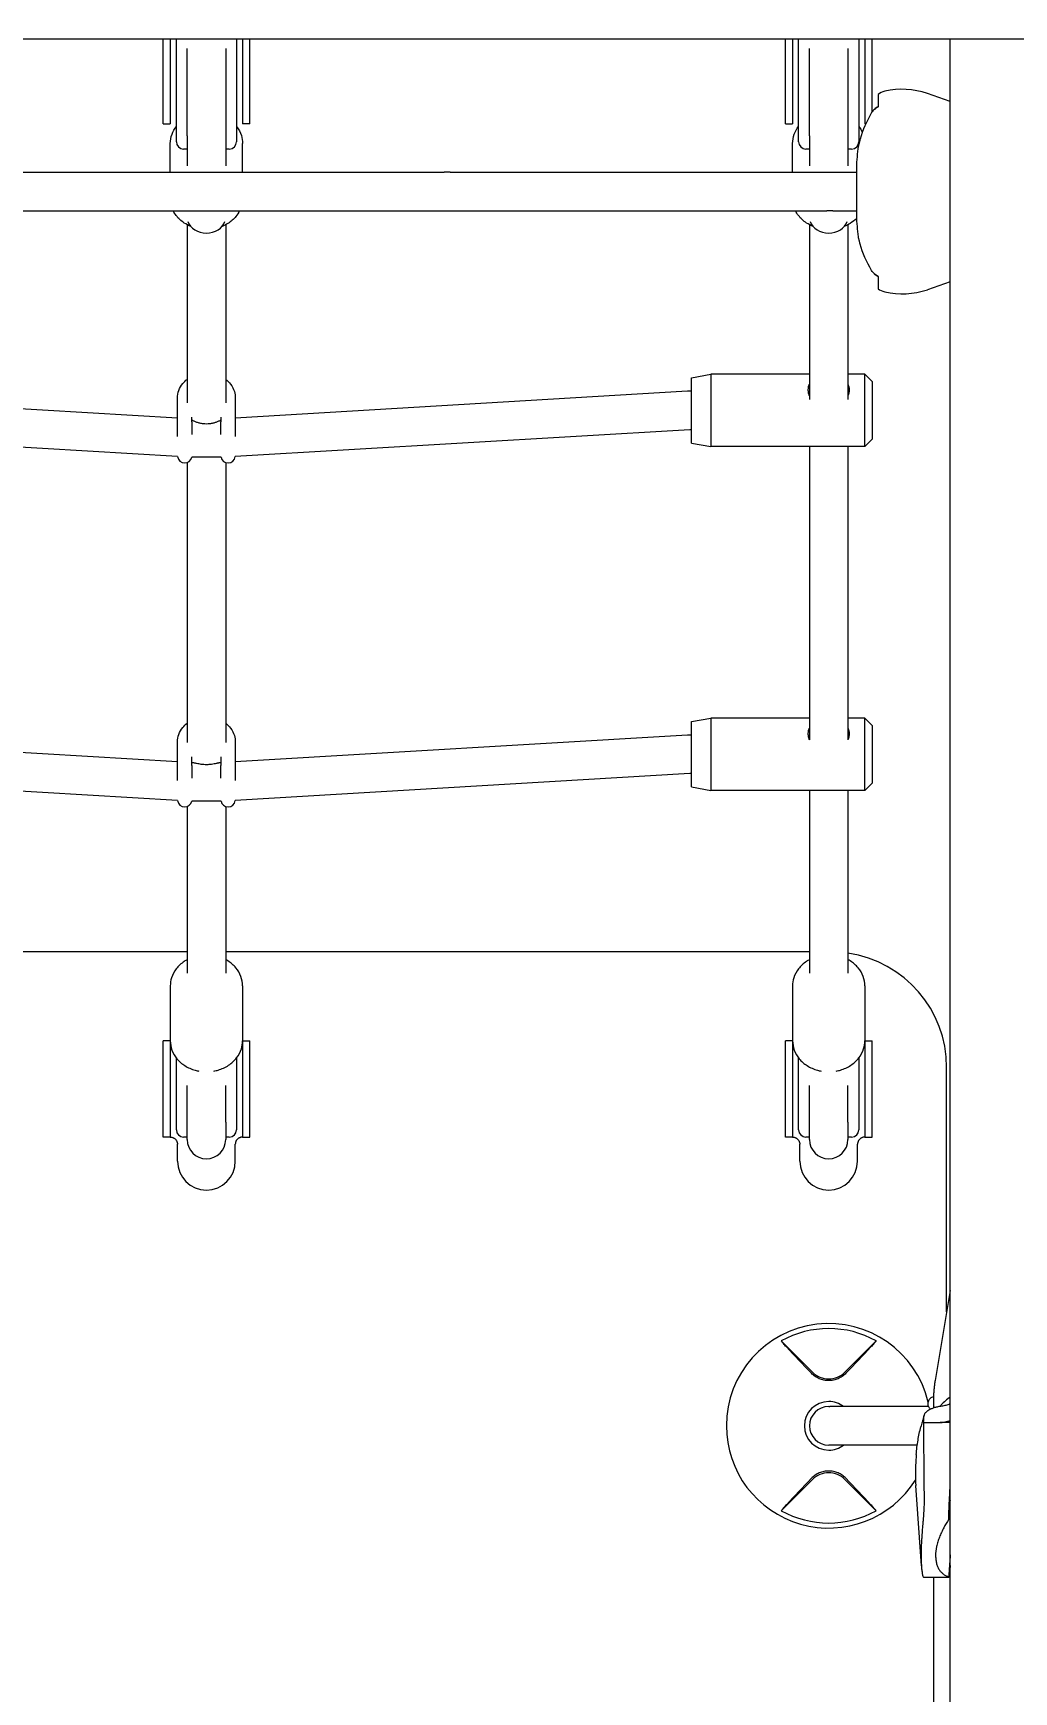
# Model space of a CAD drawing. Extents: x -13189 to 8473, y -8565 to 17872.
# Drawn here: x -472 to -65, y 2466 to 3156 of the extents above; entities that cross this region are included whole.
import ezdxf

# ---------------------------------------------------------------- set-up
doc = ezdxf.new("R2010")
doc.units = 0
doc.header["$LTSCALE"] = 5
doc.header["$PDMODE"] = 33
doc.header["$PDSIZE"] = 20
for name, color, linetype in [('PRODUCT', 3, 'CONTINUOUS'), ('REFERENCE', 9, 'CONTINUOUS'), ('REVIEW_REQUIRED', 30, 'CONTINUOUS')]:
    doc.layers.add(name, color=color, linetype=linetype)
doc.styles.add('LG1', font='arial.ttf', dxfattribs={"height": 185})
doc.dimstyles.new('LG_DIM', dxfattribs={"dimtxt": 185, "dimasz": 120, "dimexe": 50, "dimexo": 1, "dimgap": 50, "dimtad": 1, "dimdec": 0, "dimrnd": 10, "dimtxsty": 'LG1', "dimcen": 2.5, "dimclrt": 4, "dimadec": 4, "dimazin": 3, "dimtfac": 1, "dimtdec": 1, "dimtmove": 0, "dimatfit": 3, "dimarcsym": 0})

# ---------------------------------------------------------------- blocks, each defined once
blk = doc.blocks.new('*D5')
at = {"layer": 'REFERENCE', "color": 0, "transparency": 16777216}
for p in [(3900, 7859.68), (-2500, -5459.68), (7695.79, -5459.68)]:
    blk.add_point(p, dxfattribs=at)
at = {"layer": 'REVIEW_REQUIRED', "color": 0, "lineweight": -2, "transparency": 16777216}
for p, q in [((3901, 7859.68), (7745.79, 7859.68)), ((7695.79, 7739.68), (7695.79, 3779.28)), ((7695.79, -5339.68), (7695.79, 3130.67)), ((-2499, -5459.68), (7745.79, -5459.68))]:
    blk.add_line(p, q, dxfattribs=at)
at = {"layer": 'REVIEW_REQUIRED', "color": 0, "transparency": 16777216}
for points in [[(7675.79, 7739.68), (7715.79, 7739.68), (7695.79, 7859.68)], [(7675.79, -5339.68), (7715.79, -5339.68), (7695.79, -5459.68)]]:
    blk.add_solid(points, dxfattribs=at)
at = {"layer": 'REVIEW_REQUIRED', "color": 4, "transparency": 16777216, "insert": (7695.79, 3454.98), "char_height": 185, "attachment_point": 5, "style": 'LG1'}
blk.add_mtext('\\A1;13320 mm\\P [43\'-8 13/16"]', dxfattribs=at)
blk = doc.blocks.new('*D6')
at = {"layer": 'REFERENCE', "color": 0, "transparency": 16777216}
for p in [(3300, 5864.75), (-6041.13, -3464.75), (-3100, -3464.75)]:
    blk.add_point(p, dxfattribs=at)
at = {"layer": 'REVIEW_REQUIRED', "color": 0, "lineweight": -2, "transparency": 16777216}
for p, q in [((3299, 5864.75), (-6091.13, 5864.75)), ((-6041.13, 5744.75), (-6041.13, 2569.99)), ((-6041.13, -3344.75), (-6041.13, 1921.38)), ((-3101, -3464.75), (-6091.13, -3464.75))]:
    blk.add_line(p, q, dxfattribs=at)
at = {"layer": 'REVIEW_REQUIRED', "color": 0, "transparency": 16777216}
for points in [[(-6061.13, 5744.75), (-6021.13, 5744.75), (-6041.13, 5864.75)], [(-6061.13, -3344.75), (-6021.13, -3344.75), (-6041.13, -3464.75)]]:
    blk.add_solid(points, dxfattribs=at)
at = {"layer": 'REVIEW_REQUIRED', "color": 4, "transparency": 16777216, "insert": (-6041.13, 2245.68), "char_height": 185, "attachment_point": 5, "style": 'LG1'}
blk.add_mtext('\\A1;9330 mm\\P [30\'-7 9/16"]', dxfattribs=at)
blk = doc.blocks.new('*D7')
at = {"layer": 'REFERENCE', "color": 0, "transparency": 16777216}
for p in [(5382.03, 8873.35), (-4227.53, -147.5), (5382.03, -564.99)]:
    blk.add_point(p, dxfattribs=at)
at = {"layer": 'REVIEW_REQUIRED', "color": 0, "lineweight": -2, "transparency": 16777216}
for p, q in [((-4227.53, -146.5), (-4227.53, 8923.35)), ((5382.03, -563.99), (5382.03, 8923.35)), ((-4107.53, 8873.35), (118.72, 8873.35)), ((5262.03, 8873.35), (1506.78, 8873.35))]:
    blk.add_line(p, q, dxfattribs=at)
at = {"layer": 'REVIEW_REQUIRED', "color": 0, "transparency": 16777216}
for points in [[(-4107.53, 8893.35), (-4107.53, 8853.35), (-4227.53, 8873.35)], [(5262.03, 8893.35), (5262.03, 8853.35), (5382.03, 8873.35)]]:
    blk.add_solid(points, dxfattribs=at)
at = {"layer": 'REVIEW_REQUIRED', "color": 4, "transparency": 16777216, "insert": (812.75, 8873.35), "char_height": 185, "attachment_point": 5, "style": 'LG1'}
blk.add_mtext('\\A1;9610 mm\\P [31\'-6 5/8"]', dxfattribs=at)
blk = doc.blocks.new('Variteemalayerit')
at = {"layer": 'REVIEW_REQUIRED', "invisible_edges": 15}
blk.add_3dface([(-10000, -10000, -5), (10000, -10000, -5), (10000, 10000, -5), (-10000, 10000, -5)], dxfattribs=at)

msp = doc.modelspace()

# ---------------------------------------------------------------- linework, layer by layer
at = {"layer": 'PRODUCT', "linetype": 'Continuous', "lineweight": 0}
for p, q in [((-838.5, 3153.5), (38.5, 3153.5)), ((-418, 3138.18), (-418, 3153.5)), ((-415, 3153.5), (-415, 3138.18)), ((-412.5, 3122.6), (-412.5, 3153.5)), ((-387.5, 3153.5), (-387.5, 3122.6)), ((-385, 3153.5), (-385, 3138.18)), ((-382, 3138.18), (-382, 3153.5)), ((-159.5, 3138.18), (-159.5, 3153.5)), ((-156.5, 3153.5), (-156.5, 3138.18)), ((-154, 3122.6), (-154, 3153.5)), ((-129, 3153.5), (-129, 3122.6)), ((-126.5, 3153.5), (-126.5, 3138.18)), ((-123.5, 3138.18), (-123.5, 3153.5)), ((-91, 2739.29), (-91, 3153.5)), ((-408, 3113.14), (-408, 3149.52)), ((-392, 3149.52), (-392, 3113.14)), ((-149.5, 3113.14), (-149.5, 3149.52)), ((-133.5, 3149.52), (-133.5, 3113.14)), ((-418, 3118.18), (-418, 3138.18)), ((-415, 3138.18), (-415, 3118.18)), ((-385, 3138.18), (-385, 3118.18)), ((-382, 3118.18), (-382, 3138.18)), ((-159.5, 3118.18), (-159.5, 3138.18)), ((-156.5, 3138.18), (-156.5, 3118.18)), ((-126.5, 3138.18), (-126.5, 3118.18)), ((-123.5, 3123.05), (-123.5, 3138.18)), ((-121, 3130.42), (-121, 3125.29)), ((-91, 3127.51), (-100.5, 3130.78)), ((-418, 3118.18), (-415, 3118.18)), ((-412.5, 3111.27), (-412.5, 3122.6)), ((-387.5, 3122.6), (-387.5, 3111.27)), ((-382, 3118.18), (-385, 3118.18)), ((-159.5, 3118.18), (-156.5, 3118.18)), ((-154, 3111.27), (-154, 3122.6)), ((-129, 3122.6), (-129, 3111.27)), ((-126.11, 3118.18), (-126.5, 3118.18)), ((-415, 3098.01), (-415, 3109.96)), ((-412.5, 3110.68), (-412.5, 3111.27)), ((-408, 3113.14), (-408, 3100.73)), ((-392, 3113.14), (-392, 3100.73)), ((-387.5, 3111.27), (-387.5, 3110.68)), ((-385, 3098.01), (-385, 3109.96)), ((-156.5, 3098.01), (-156.5, 3109.96)), ((-154, 3110.68), (-154, 3111.27)), ((-149.5, 3113.14), (-149.5, 3100.73)), ((-133.5, 3113.14), (-133.5, 3100.73)), ((-129, 3111.27), (-129, 3110.68)), ((-408, 3107.68), (-409.5, 3107.68)), ((-390.5, 3107.68), (-392, 3107.68)), ((-149.5, 3107.68), (-151, 3107.68)), ((-132, 3107.68), (-133.5, 3107.68)), ((-498.74, 3098.01), (-301.26, 3098.01)), ((-298.74, 3098.01), (-301.26, 3098.01)), ((-298.74, 3098.01), (-142.26, 3098.01)), ((-142.26, 3098.01), (-139.74, 3098.01)), ((-139.74, 3098.01), (-130, 3098.01)), ((-130, 3100.11), (-130, 3090.01)), ((-130, 3090.01), (-130, 3079.91)), ((-498.74, 3082.01), (-301.26, 3082.01)), ((-301.26, 3082.01), (-298.74, 3082.01)), ((-298.74, 3082.01), (-142.26, 3082.01)), ((-139.74, 3082.01), (-142.26, 3082.01)), ((-139.74, 3082.01), (-130, 3082.01)), ((-408, 3076.22), (-408, 3002.21)), ((-392, 3076.22), (-392, 3002.21)), ((-149.5, 3076.22), (-149.5, 3003.62)), ((-133.5, 3076.22), (-133.5, 3003.62)), ((-121, 3054.73), (-121, 3049.59)), ((-91, 3052.51), (-100.5, 3049.23)), ((-198.5, 3012.65), (-190.5, 3014.06)), ((-190.5, 3014.06), (-190.5, 3007.64)), ((-149.5, 3014.06), (-190.5, 3014.06)), ((-126.5, 3014.06), (-133.5, 3014.06)), ((-126.5, 3007.64), (-126.5, 3014.06)), ((-123.5, 3011.06), (-126.5, 3014.06)), ((-412, 2995.88), (-599.88, 3006.98)), ((-200.12, 3006.98), (-388, 2995.88)), ((-198.5, 3006.83), (-198.5, 3012.65)), ((-198.5, 2985.47), (-198.5, 3006.83)), ((-190.5, 3007.64), (-190.5, 2984.06)), ((-126.5, 2984.06), (-126.5, 3007.64)), ((-123.5, 3011.06), (-123.5, 3005.92)), ((-123.5, 3005.92), (-123.5, 2987.06)), ((-412, 2994.36), (-412, 3004.21)), ((-388, 3004.21), (-388, 2994.36)), ((-412, 2988.16), (-412, 2994.36)), ((-406, 2994.36), (-406, 2996.27)), ((-406, 2994.36), (-406, 2989.09)), ((-394, 2996.27), (-394, 2994.36)), ((-394, 2989.09), (-394, 2994.36)), ((-388, 2994.36), (-388, 2988.16)), ((-411.97, 2979.85), (-600.82, 2991.01)), ((-199.18, 2991.01), (-388.03, 2979.85)), ((-198.5, 2985.47), (-190.5, 2984.06)), ((-123.5, 2987.06), (-126.5, 2984.06)), ((-394.15, 2979.57), (-405.85, 2979.57)), ((-126.5, 2984.06), (-190.5, 2984.06)), ((-149.5, 2984.06), (-149.5, 2862.18)), ((-133.5, 2984.06), (-133.5, 2862.18)), ((-408, 2977.39), (-408, 2861.06)), ((-392, 2977.39), (-392, 2861.06)), ((-198.5, 2869.71), (-190.5, 2871.12)), ((-198.5, 2863.89), (-198.5, 2869.71)), ((-190.5, 2871.12), (-190.5, 2864.7)), ((-149.5, 2871.12), (-190.5, 2871.12)), ((-126.5, 2871.12), (-133.5, 2871.12)), ((-126.5, 2864.7), (-126.5, 2871.12)), ((-123.5, 2868.12), (-126.5, 2871.12)), ((-123.5, 2868.12), (-123.5, 2862.98)), ((-412, 2852.94), (-599.88, 2864.04)), ((-412, 2851.42), (-412, 2861.27)), ((-200.12, 2864.04), (-388, 2852.94)), ((-388, 2861.27), (-388, 2851.42)), ((-198.5, 2842.53), (-198.5, 2863.89)), ((-190.5, 2864.7), (-190.5, 2841.12)), ((-126.5, 2841.12), (-126.5, 2864.7)), ((-123.5, 2862.98), (-123.5, 2844.12)), ((-406, 2851.42), (-406, 2855.12)), ((-394, 2855.12), (-394, 2851.42)), ((-411.97, 2836.91), (-600.82, 2848.07)), ((-412, 2845.22), (-412, 2851.42)), ((-406, 2851.42), (-406, 2846.15)), ((-394, 2846.15), (-394, 2851.42)), ((-199.18, 2848.07), (-388.03, 2836.91)), ((-388, 2851.42), (-388, 2845.22)), ((-198.5, 2842.53), (-190.5, 2841.12)), ((-126.5, 2841.12), (-190.5, 2841.12)), ((-149.5, 2841.12), (-149.5, 2765.09)), ((-133.5, 2841.12), (-133.5, 2765.09)), ((-123.5, 2844.12), (-126.5, 2841.12)), ((-408, 2834.45), (-408, 2765.09)), ((-394.15, 2836.63), (-405.85, 2836.63)), ((-392, 2834.45), (-392, 2765.09)), ((-408, 2774), (-650.5, 2774)), ((-149.5, 2774), (-392, 2774)), ((-415, 2759.88), (-415, 2737.01)), ((-385, 2759.88), (-385, 2737.01)), ((-156.5, 2759.88), (-156.5, 2737.01)), ((-126.5, 2759.88), (-126.5, 2737.01)), ((-415, 2737), (-418, 2737)), ((-418, 2697), (-418, 2737)), ((-415, 2737), (-415, 2697)), ((-385, 2737), (-382, 2737)), ((-385, 2737), (-385, 2697)), ((-382, 2697), (-382, 2737)), ((-156.5, 2737), (-159.5, 2737)), ((-159.5, 2697), (-159.5, 2737)), ((-156.5, 2737), (-156.5, 2697)), ((-126.5, 2737), (-123.5, 2737)), ((-126.5, 2737), (-126.5, 2697)), ((-123.5, 2697), (-123.5, 2737)), ((-91, 2097.82), (-91, 2739.29)), ((-412.5, 2725.6), (-412.5, 2729.9)), ((-412.5, 2705.22), (-412.5, 2725.6)), ((-408, 2726.1), (-408, 2726.14)), ((-392, 2726.1), (-392, 2726.14)), ((-387.5, 2729.9), (-387.5, 2725.6)), ((-387.5, 2725.6), (-387.5, 2705.22)), ((-154, 2725.6), (-154, 2729.9)), ((-154, 2705.22), (-154, 2725.6)), ((-149.5, 2726.1), (-149.5, 2726.14)), ((-133.5, 2726.1), (-133.5, 2726.14)), ((-129, 2729.9), (-129, 2725.6)), ((-129, 2725.6), (-129, 2705.22)), ((-92.5, 2624.36), (-92.5, 2726)), ((-408, 2703.19), (-408, 2718.42)), ((-392, 2703.19), (-392, 2718.42)), ((-149.5, 2703.19), (-149.5, 2718.42)), ((-133.5, 2703.19), (-133.5, 2718.42)), ((-412.5, 2700), (-412.5, 2705.22)), ((-408, 2696), (-408, 2703.19)), ((-392, 2703.19), (-392, 2696)), ((-387.5, 2705.22), (-387.5, 2700)), ((-154, 2700), (-154, 2705.22)), ((-149.5, 2696), (-149.5, 2703.19)), ((-133.5, 2703.19), (-133.5, 2696)), ((-129, 2705.22), (-129, 2700)), ((-415, 2697), (-418, 2697)), ((-408, 2697), (-409.5, 2697)), ((-390.5, 2697), (-392, 2697)), ((-385, 2697), (-382, 2697)), ((-156.5, 2697), (-159.5, 2697)), ((-149.5, 2697), (-151, 2697)), ((-132, 2697), (-133.5, 2697)), ((-126.5, 2697), (-123.5, 2697)), ((-412, 2687), (-412, 2694)), ((-388, 2687), (-388, 2694)), ((-153.5, 2687), (-153.5, 2694)), ((-129.5, 2687), (-129.5, 2694)), ((-91, 2633.27), (-97.3, 2595.9)), ((-161.22, 2612.28), (-148.22, 2599.28)), ((-134.78, 2599.28), (-121.78, 2612.28)), ((-98, 2587.5), (-98, 2584.48)), ((-141.5, 2585), (-141.07, 2585)), ((-99.98, 2585), (-141.07, 2585)), ((-102.07, 2578.42), (-95.19, 2578.42)), ((-91, 2578.42), (-95.19, 2578.42)), ((-141.07, 2569), (-141.5, 2569)), ((-104.7, 2569), (-141.07, 2569)), ((-105.11, 2565.02), (-105.33, 2561.76)), ((-104.69, 2569), (-104.69, 2569)), ((-161.22, 2541.72), (-148.22, 2554.72)), ((-134.78, 2554.72), (-121.78, 2541.72)), ((-102.99, 2518.77), (-105.33, 2552.24)), ((-91.33, 2546.28), (-91, 2552.05)), ((-91, 2519), (-91.33, 2515.37)), ((-91.56, 2514), (-102.06, 2514)), ((-98, 2514), (-98, 2426.84))]:
    msp.add_line(p, q, dxfattribs=at)
for centre, radius, start, end in [((-116.38, 3123.89), 8, 103.15328, 125.27889), ((-110.92, 3100.52), 32, 71, 103.15328), ((-409.5, 3110.68), 3, 180, 270), ((-390.5, 3110.68), 3, 270, 0), ((-151, 3110.68), 3, 180, 270), ((-132, 3110.68), 3, 270, 0), ((-60.03, 3098.03), 70, 171.15829, 178.29996), ((-60.03, 3081.98), 70, 181.70004, 188.84171), ((-116.38, 3056.12), 8, 234.72111, 256.84672), ((-110.92, 3079.49), 32, 256.84672, 289), ((-409, 2980.21), 3, 186.90738, 270), ((-409, 2980.21), 3, 270, 347.67586), ((-391, 2980.21), 3, 192.32414, 270), ((-391, 2980.21), 3, 270, 353.09262), ((-409, 2837.27), 3, 186.90738, 270), ((-409, 2837.27), 3, 270, 347.67586), ((-391, 2837.27), 3, 192.32414, 270), ((-391, 2837.27), 3, 270, 353.09262), ((-140.5, 2726), 48, 0, 81.61446), ((-409.5, 2700), 3, 180, 270), ((-400, 2696), 8, 180, 0), ((-390.5, 2700), 3, 270, 0), ((-151, 2700), 3, 180, 270), ((-141.5, 2696), 8, 180, 0), ((-132, 2700), 3, 270, 0), ((-400, 2687), 12, 180, 0), ((-141.5, 2687), 12, 180, 0), ((-141.5, 2577), 42.51, 13.44267, 180), ((-141.5, 2577), 40.42, 60.80251, 119.19749), ((-141.5, 2606), 9.5, 225, 270), ((-141.5, 2606), 9.5, 270, 315), ((-141.5, 2577), 10.1, 90, 180), ((-141.5, 2577), 10.1, 52.38024, 90), ((-141.5, 2577), 8, 90, 180), ((-141.5, 2577), 42.51, 180, 327.98226), ((-141.5, 2577), 10.1, 180, 270), ((-141.5, 2577), 8, 180, 270), ((-141.5, 2577), 10.1, 270, 307.61976), ((-141.5, 2548), 9.5, 90, 135), ((-141.5, 2548), 9.5, 45, 90), ((-141.5, 2577), 40.42, 240.80251, 299.19749)]:
    msp.add_arc(centre, radius, start, end, dxfattribs=at)
for centre, major_axis, ratio, start_param, end_param in [((-400, 3079.37), (8, 0), 0.825377, 3.412336, 6.012442), ((-141.5, 3079.37), (8, 0), 0.825377, 3.412336, 6.012442), ((-93.53, 2574.15), (-9.71, 2.4), 0.488879, 0, 0.000002), ((-14.67, 2557), (-90.83, 0), 0.866025, 6.222664, 6.283185), ((-14.67, 2557), (-90.83, 0), 0.866025, 0, 0.060521), ((-76.5, 2557), (-19.4, 0), 0.866025, 0.717733, 0.726784)]:
    msp.add_ellipse(centre, major_axis=major_axis, ratio=ratio, start_param=start_param, end_param=end_param, dxfattribs=at)
for points, knots in [([(-121, 3125.29), (-121.58, 3124.96), (-122.09, 3124.59), (-122.76, 3123.96), (-122.97, 3123.74), (-123.34, 3123.29), (-123.51, 3123.06), (-123.65, 3122.82)], [0.000000242, 0.000000242, 0.000000242, 0.000000242, 0.002114103, 0.002114103, 0.003171033, 0.003171033, 0.004227963, 0.004227963, 0.004227963, 0.004227963]), ([(-122.55, 3124.16), (-122.55, 3124.16), (-122.55, 3124.16), (-122.33, 3124.37), (-122.08, 3124.57), (-121.57, 3124.95), (-121.29, 3125.12), (-121, 3125.29)], [0.002113316, 0.002113316, 0.002113316, 0.002113316, 0.002114988, 0.002114988, 0.003172238, 0.003172238, 0.004229489, 0.004229489, 0.004229489, 0.004229489]), ([(-415, 3109.96), (-415, 3111.29), (-414.76, 3112.61), (-413.87, 3115.01), (-413.26, 3116.1), (-412.5, 3117.08)], [3.1415927, 3.1415927, 3.1415927, 3.1415927, 3.4360801, 3.4360801, 3.707659, 3.707659, 3.707659, 3.707659]), ([(-387.5, 3117.08), (-387.49, 3117.06), (-387.47, 3117.04), (-386.58, 3115.88), (-385.91, 3114.6), (-385.17, 3112.18), (-385, 3111.07), (-385, 3109.96)], [5.717119, 5.717119, 5.717119, 5.717119, 5.7220167, 5.7220167, 6.0366939, 6.0366939, 6.2831853, 6.2831853, 6.2831853, 6.2831853]), ([(-156.5, 3109.96), (-156.5, 3111.29), (-156.26, 3112.61), (-155.37, 3115.01), (-154.76, 3116.1), (-154, 3117.08)], [3.1415927, 3.1415927, 3.1415927, 3.1415927, 3.4360801, 3.4360801, 3.707659, 3.707659, 3.707659, 3.707659]), ([(-129, 3117.08), (-128.99, 3117.06), (-128.97, 3117.04), (-128.39, 3116.29), (-127.91, 3115.49), (-127.53, 3114.66)], [5.717119, 5.717119, 5.717119, 5.717119, 5.7220167, 5.7220167, 5.9251533, 5.9251533, 5.9251533, 5.9251533]), ([(-128.42, 3111.83), (-128.55, 3111.35), (-128.66, 3110.93), (-128.81, 3110.36), (-128.85, 3110.19), (-128.93, 3109.86), (-128.97, 3109.72), (-129.07, 3109.32), (-129.12, 3109.13), (-129.17, 3108.92), (-129.18, 3108.87), (-129.2, 3108.81), (-129.2, 3108.79), (-129.2, 3108.79)], [0.000143327, 0.000143327, 0.000143327, 0.000143327, 0.002148725, 0.002148725, 0.003151424, 0.003151424, 0.004154123, 0.004154123, 0.006159521, 0.006159521, 0.00716222, 0.00716222, 0.008164918, 0.008164918, 0.008164918, 0.008164918]), ([(-406.48, 3075.5), (-407.44, 3075.89), (-408.36, 3076.38), (-410.49, 3077.79), (-411.63, 3078.83), (-413.02, 3080.65), (-413.43, 3081.31), (-413.78, 3082.01)], [2.0328474, 2.0328474, 2.0328474, 2.0328474, 2.2515038, 2.2515038, 2.580424, 2.580424, 2.751695, 2.751695, 2.751695, 2.751695]), ([(-386.22, 3082.01), (-386.64, 3081.17), (-387.15, 3080.38), (-388.68, 3078.54), (-389.8, 3077.57), (-391.83, 3076.28), (-392.65, 3075.85), (-393.52, 3075.5)], [0.3898976, 0.3898976, 0.3898976, 0.3898976, 0.5958301, 0.5958301, 0.9122875, 0.9122875, 1.1087452, 1.1087452, 1.1087452, 1.1087452]), ([(-147.98, 3075.5), (-148.94, 3075.89), (-149.86, 3076.38), (-151.99, 3077.79), (-153.13, 3078.83), (-154.52, 3080.65), (-154.93, 3081.31), (-155.28, 3082.01)], [2.0328474, 2.0328474, 2.0328474, 2.0328474, 2.2515038, 2.2515038, 2.580424, 2.580424, 2.751695, 2.751695, 2.751695, 2.751695]), ([(-129.96, 3078.87), (-130.73, 3078.08), (-131.6, 3077.37), (-133.33, 3076.28), (-134.15, 3075.85), (-135.02, 3075.5)], [0.6726414, 0.6726414, 0.6726414, 0.6726414, 0.9122875, 0.9122875, 1.1087452, 1.1087452, 1.1087452, 1.1087452]), ([(-128.42, 3068.18), (-128.55, 3068.66), (-128.66, 3069.09), (-128.81, 3069.65), (-128.85, 3069.82), (-128.93, 3070.15), (-128.97, 3070.29), (-129.07, 3070.69), (-129.12, 3070.89), (-129.17, 3071.09), (-129.18, 3071.14), (-129.2, 3071.21), (-129.2, 3071.22), (-129.2, 3071.22)], [0.000143327, 0.000143327, 0.000143327, 0.000143327, 0.002148725, 0.002148725, 0.003151424, 0.003151424, 0.004154123, 0.004154123, 0.006159521, 0.006159521, 0.00716222, 0.00716222, 0.008164918, 0.008164918, 0.008164918, 0.008164918]), ([(-121, 3054.73), (-121.58, 3055.05), (-122.09, 3055.43), (-122.76, 3056.05), (-122.97, 3056.27), (-123.34, 3056.72), (-123.51, 3056.95), (-123.65, 3057.19)], [0.000000242, 0.000000242, 0.000000242, 0.000000242, 0.002114103, 0.002114103, 0.003171033, 0.003171033, 0.004227963, 0.004227963, 0.004227963, 0.004227963]), ([(-122.55, 3055.85), (-122.55, 3055.85), (-122.55, 3055.85), (-122.33, 3055.64), (-122.08, 3055.44), (-121.57, 3055.07), (-121.29, 3054.89), (-121, 3054.73)], [0.002113316, 0.002113316, 0.002113316, 0.002113316, 0.002114988, 0.002114988, 0.003172238, 0.003172238, 0.004229489, 0.004229489, 0.004229489, 0.004229489]), ([(-412, 3004.21), (-412, 3005.27), (-411.81, 3006.34), (-411.07, 3008.37), (-410.52, 3009.33), (-409.29, 3010.84), (-408.68, 3011.44), (-408, 3011.96)], [3.1415927, 3.1415927, 3.1415927, 3.1415927, 3.4312431, 3.4312431, 3.7284917, 3.7284917, 3.9574855, 3.9574855, 3.9574855, 3.9574855]), ([(-392, 3011.96), (-391.23, 3011.37), (-390.55, 3010.68), (-389.27, 3009), (-388.73, 3007.96), (-388.13, 3006), (-388, 3005.1), (-388, 3004.21)], [5.4672924, 5.4672924, 5.4672924, 5.4672924, 5.7269149, 5.7269149, 6.0397789, 6.0397789, 6.2831853, 6.2831853, 6.2831853, 6.2831853]), ([(-198.5, 3007.05), (-198.67, 3007.04), (-198.84, 3007.04), (-199.2, 3007.02), (-199.38, 3007.02), (-199.75, 3007), (-199.93, 3006.99), (-200.12, 3006.98)], [1.60062582, 1.60062582, 1.60062582, 1.60062582, 1.61390963, 1.61390963, 1.62828073, 1.62828073, 1.64265184, 1.64265184, 1.64265184, 1.64265184]), ([(-150, 3007.64), (-150, 3008.11), (-149.94, 3008.55), (-149.75, 3009.27), (-149.64, 3009.56), (-149.5, 3009.83)], [0.027183454, 0.027183454, 0.027183454, 0.027183454, 0.028878889, 0.028878889, 0.030107282, 0.030107282, 0.030107282, 0.030107282]), ([(-149.5, 3005.12), (-149.54, 3005.23), (-149.58, 3005.35), (-149.71, 3005.71), (-149.77, 3005.95), (-149.94, 3006.68), (-150, 3007.16), (-150, 3007.64)], [0.024248815, 0.024248815, 0.024248815, 0.024248815, 0.024635005, 0.024635005, 0.025484488, 0.025484488, 0.027183454, 0.027183454, 0.027183454, 0.027183454]), ([(-133.5, 3009.83), (-133.46, 3009.75), (-133.42, 3009.67), (-133.3, 3009.39), (-133.23, 3009.18), (-133.12, 3008.77), (-133.07, 3008.55), (-133.01, 3008.1), (-133, 3007.87), (-133, 3007.64)], [0.051391918, 0.051391918, 0.051391918, 0.051391918, 0.051767266, 0.051767266, 0.052614984, 0.052614984, 0.053462701, 0.053462701, 0.054310419, 0.054310419, 0.054310419, 0.054310419]), ([(-133, 3007.64), (-133, 3007.16), (-133.06, 3006.68), (-133.25, 3005.84), (-133.36, 3005.48), (-133.5, 3005.12)], [0, 0, 0, 0, 0.001698966, 0.001698966, 0.002929912, 0.002929912, 0.002929912, 0.002929912]), ([(-394.15, 2994.9), (-394.25, 2994.85), (-394.35, 2994.8), (-394.63, 2994.67), (-394.8, 2994.59), (-395.3, 2994.36), (-395.67, 2994.21), (-396.45, 2993.94), (-396.88, 2993.81), (-397.75, 2993.6), (-398.2, 2993.52), (-399.11, 2993.41), (-399.56, 2993.39), (-400.44, 2993.39), (-400.89, 2993.41), (-401.8, 2993.52), (-402.25, 2993.6), (-403.12, 2993.81), (-403.55, 2993.94), (-404.33, 2994.21), (-404.7, 2994.36), (-405.2, 2994.59), (-405.37, 2994.67), (-405.65, 2994.8), (-405.75, 2994.85), (-405.85, 2994.9)], [8.190738, 8.190738, 8.190738, 8.190738, 8.631086, 8.631086, 9.340607, 9.340607, 10.652753, 10.652753, 11.964898, 11.964898, 13.277044, 13.277044, 14.58919, 14.58919, 15.901335, 15.901335, 17.213481, 17.213481, 18.525626, 18.525626, 19.837772, 19.837772, 20.547294, 20.547294, 20.987641, 20.987641, 20.987641, 20.987641]), ([(-198.5, 2991.04), (-198.6, 2991.03), (-198.71, 2991.03), (-198.93, 2991.02), (-199.05, 2991.01), (-199.18, 2991.01)], [1.61603321, 1.61603321, 1.61603321, 1.61603321, 1.62828073, 1.62828073, 1.64265184, 1.64265184, 1.64265184, 1.64265184]), ([(-412, 2861.27), (-412, 2862.33), (-411.81, 2863.4), (-411.07, 2865.43), (-410.52, 2866.39), (-409.29, 2867.9), (-408.68, 2868.5), (-408, 2869.02)], [3.1415927, 3.1415927, 3.1415927, 3.1415927, 3.4312431, 3.4312431, 3.7284917, 3.7284917, 3.9574855, 3.9574855, 3.9574855, 3.9574855]), ([(-392, 2869.02), (-391.23, 2868.43), (-390.55, 2867.74), (-389.27, 2866.05), (-388.73, 2865.02), (-388.13, 2863.06), (-388, 2862.16), (-388, 2861.27)], [5.4672924, 5.4672924, 5.4672924, 5.4672924, 5.7269149, 5.7269149, 6.0397789, 6.0397789, 6.2831853, 6.2831853, 6.2831853, 6.2831853]), ([(-198.5, 2864.11), (-198.67, 2864.1), (-198.84, 2864.1), (-199.2, 2864.08), (-199.38, 2864.08), (-199.75, 2864.06), (-199.93, 2864.05), (-200.12, 2864.04)], [1.60062582, 1.60062582, 1.60062582, 1.60062582, 1.61390963, 1.61390963, 1.62828073, 1.62828073, 1.64265184, 1.64265184, 1.64265184, 1.64265184]), ([(-150, 2864.7), (-150, 2865.17), (-149.94, 2865.61), (-149.75, 2866.33), (-149.64, 2866.62), (-149.5, 2866.89)], [0.027183454, 0.027183454, 0.027183454, 0.027183454, 0.028878889, 0.028878889, 0.030107282, 0.030107282, 0.030107282, 0.030107282]), ([(-149.47, 2862.1), (-149.52, 2862.24), (-149.58, 2862.38), (-149.71, 2862.77), (-149.77, 2863.01), (-149.94, 2863.74), (-150, 2864.22), (-150, 2864.7)], [0.02415747, 0.02415747, 0.02415747, 0.02415747, 0.024635005, 0.024635005, 0.025484488, 0.025484488, 0.027183454, 0.027183454, 0.027183454, 0.027183454]), ([(-133, 2864.7), (-133, 2864.22), (-133.06, 2863.74), (-133.26, 2862.87), (-133.38, 2862.48), (-133.53, 2862.1)], [0, 0, 0, 0, 0.001698966, 0.001698966, 0.003021662, 0.003021662, 0.003021662, 0.003021662]), ([(-133.5, 2866.89), (-133.46, 2866.81), (-133.42, 2866.73), (-133.3, 2866.44), (-133.23, 2866.24), (-133.12, 2865.83), (-133.07, 2865.61), (-133.01, 2865.16), (-133, 2864.93), (-133, 2864.7)], [0.051391918, 0.051391918, 0.051391918, 0.051391918, 0.051767266, 0.051767266, 0.052614984, 0.052614984, 0.053462701, 0.053462701, 0.054310419, 0.054310419, 0.054310419, 0.054310419]), ([(-394.15, 2852.63), (-394.19, 2852.62), (-394.24, 2852.62), (-394.39, 2852.6), (-394.5, 2852.59), (-394.75, 2852.54), (-394.88, 2852.51), (-395.17, 2852.45), (-395.32, 2852.42), (-395.62, 2852.35), (-395.78, 2852.31), (-396.21, 2852.22), (-396.52, 2852.15), (-397.16, 2852.03), (-397.51, 2851.98), (-398.21, 2851.88), (-398.57, 2851.84), (-399.3, 2851.8), (-399.65, 2851.78), (-400.35, 2851.78), (-400.7, 2851.8), (-401.43, 2851.84), (-401.79, 2851.88), (-402.49, 2851.98), (-402.84, 2852.03), (-403.48, 2852.15), (-403.79, 2852.22), (-404.22, 2852.31), (-404.38, 2852.35), (-404.68, 2852.42), (-404.83, 2852.45), (-405.12, 2852.51), (-405.25, 2852.54), (-405.5, 2852.59), (-405.61, 2852.6), (-405.76, 2852.62), (-405.81, 2852.62), (-405.85, 2852.63)], [5.099113, 5.099113, 5.099113, 5.099113, 5.370419, 5.370419, 5.956074, 5.956074, 6.541728, 6.541728, 7.127383, 7.127383, 7.713037, 7.713037, 8.748854, 8.748854, 9.78467, 9.78467, 10.820486, 10.820486, 11.856302, 11.856302, 12.892119, 12.892119, 13.927935, 13.927935, 14.963751, 14.963751, 15.999568, 15.999568, 16.585222, 16.585222, 17.170877, 17.170877, 17.756531, 17.756531, 18.342186, 18.342186, 18.613492, 18.613492, 18.613492, 18.613492]), ([(-198.5, 2848.1), (-198.6, 2848.09), (-198.71, 2848.09), (-198.93, 2848.08), (-199.05, 2848.07), (-199.18, 2848.07)], [1.61603321, 1.61603321, 1.61603321, 1.61603321, 1.62828073, 1.62828073, 1.64265184, 1.64265184, 1.64265184, 1.64265184]), ([(-408, 2770.76), (-408.42, 2770.54), (-408.82, 2770.29), (-410.49, 2769.18), (-411.63, 2768.14), (-413.42, 2765.81), (-414.09, 2764.52), (-414.83, 2762.1), (-415, 2760.99), (-415, 2759.88)], [2.1510662, 2.1510662, 2.1510662, 2.1510662, 2.2515038, 2.2515038, 2.580424, 2.580424, 2.8951013, 2.8951013, 3.1415927, 3.1415927, 3.1415927, 3.1415927]), ([(-385, 2759.88), (-385, 2761.21), (-385.24, 2762.53), (-386.17, 2765.06), (-386.88, 2766.26), (-388.68, 2768.44), (-389.8, 2769.41), (-391.36, 2770.4), (-391.68, 2770.59), (-392, 2770.76)], [0, 0, 0, 0, 0.2944875, 0.2944875, 0.5958301, 0.5958301, 0.9122875, 0.9122875, 0.9905264, 0.9905264, 0.9905264, 0.9905264]), ([(-149.5, 2770.76), (-149.92, 2770.54), (-150.32, 2770.29), (-151.99, 2769.18), (-153.13, 2768.14), (-154.92, 2765.81), (-155.59, 2764.52), (-156.33, 2762.1), (-156.5, 2760.99), (-156.5, 2759.88)], [2.1510662, 2.1510662, 2.1510662, 2.1510662, 2.2515038, 2.2515038, 2.580424, 2.580424, 2.8951013, 2.8951013, 3.1415927, 3.1415927, 3.1415927, 3.1415927]), ([(-126.5, 2759.88), (-126.5, 2761.21), (-126.74, 2762.53), (-127.67, 2765.06), (-128.38, 2766.26), (-130.18, 2768.44), (-131.3, 2769.41), (-132.86, 2770.4), (-133.18, 2770.59), (-133.5, 2770.76)], [0, 0, 0, 0, 0.2944875, 0.2944875, 0.5958301, 0.5958301, 0.9122875, 0.9122875, 0.9905264, 0.9905264, 0.9905264, 0.9905264]), ([(-415, 2737.01), (-415, 2735.69), (-414.76, 2734.36), (-413.83, 2731.84), (-413.12, 2730.64), (-411.32, 2728.46), (-410.2, 2727.49), (-407.65, 2725.87), (-406.2, 2725.23), (-404.16, 2724.66), (-403.63, 2724.54), (-403.09, 2724.44)], [3.141593, 3.141593, 3.141593, 3.141593, 3.43608, 3.43608, 3.737423, 3.737423, 4.05388, 4.05388, 4.383493, 4.383493, 4.497153, 4.497153, 4.497153, 4.497153]), ([(-396.91, 2724.44), (-396.29, 2724.55), (-395.69, 2724.7), (-393.56, 2725.32), (-392.1, 2725.99), (-389.51, 2727.71), (-388.37, 2728.76), (-386.58, 2731.09), (-385.91, 2732.37), (-385.17, 2734.8), (-385, 2735.9), (-385, 2737.01)], [4.927625, 4.927625, 4.927625, 4.927625, 5.057206, 5.057206, 5.393096, 5.393096, 5.722017, 5.722017, 6.036694, 6.036694, 6.283185, 6.283185, 6.283185, 6.283185]), ([(-156.5, 2737.01), (-156.5, 2735.69), (-156.26, 2734.36), (-155.33, 2731.84), (-154.62, 2730.64), (-152.82, 2728.46), (-151.7, 2727.49), (-149.15, 2725.87), (-147.7, 2725.23), (-145.66, 2724.66), (-145.13, 2724.54), (-144.59, 2724.44)], [3.141593, 3.141593, 3.141593, 3.141593, 3.43608, 3.43608, 3.737423, 3.737423, 4.05388, 4.05388, 4.383493, 4.383493, 4.497153, 4.497153, 4.497153, 4.497153]), ([(-138.41, 2724.44), (-137.79, 2724.55), (-137.19, 2724.7), (-135.06, 2725.32), (-133.6, 2725.99), (-131.01, 2727.71), (-129.87, 2728.76), (-128.08, 2731.09), (-127.41, 2732.37), (-126.67, 2734.8), (-126.5, 2735.9), (-126.5, 2737.01)], [4.927625, 4.927625, 4.927625, 4.927625, 5.057206, 5.057206, 5.393096, 5.393096, 5.722017, 5.722017, 6.036694, 6.036694, 6.283185, 6.283185, 6.283185, 6.283185]), ([(-415, 2697), (-415, 2697), (-414.96, 2697), (-414.86, 2697), (-414.82, 2696.99), (-414.71, 2696.99), (-414.65, 2696.98), (-414.45, 2696.95), (-414.28, 2696.92), (-414.01, 2696.83), (-413.91, 2696.8), (-413.71, 2696.71), (-413.61, 2696.66), (-413.4, 2696.54), (-413.3, 2696.47), (-413.1, 2696.32), (-413, 2696.24), (-412.81, 2696.06), (-412.72, 2695.96), (-412.56, 2695.75), (-412.48, 2695.64), (-412.28, 2695.3), (-412.18, 2695.05), (-412.04, 2694.53), (-412, 2694.27), (-412, 2694)], [0, 0, 0, 0, 0.000794672, 0.000794672, 0.001192009, 0.001192009, 0.001589345, 0.001589345, 0.002384017, 0.002384017, 0.002781354, 0.002781354, 0.00317869, 0.00317869, 0.003576026, 0.003576026, 0.003973362, 0.003973362, 0.004370698, 0.004370698, 0.004768035, 0.004768035, 0.005562707, 0.005562707, 0.006357379, 0.006357379, 0.006357379, 0.006357379]), ([(-385, 2697), (-385, 2697), (-385.04, 2697), (-385.14, 2697), (-385.18, 2696.99), (-385.29, 2696.99), (-385.35, 2696.98), (-385.55, 2696.95), (-385.72, 2696.92), (-385.99, 2696.83), (-386.09, 2696.8), (-386.29, 2696.71), (-386.39, 2696.66), (-386.6, 2696.54), (-386.7, 2696.47), (-386.9, 2696.32), (-387, 2696.24), (-387.19, 2696.06), (-387.28, 2695.96), (-387.44, 2695.75), (-387.52, 2695.64), (-387.72, 2695.3), (-387.82, 2695.05), (-387.96, 2694.53), (-388, 2694.27), (-388, 2694)], [0, 0, 0, 0, 0.000794672, 0.000794672, 0.001192009, 0.001192009, 0.001589345, 0.001589345, 0.002384017, 0.002384017, 0.002781354, 0.002781354, 0.00317869, 0.00317869, 0.003576026, 0.003576026, 0.003973362, 0.003973362, 0.004370698, 0.004370698, 0.004768035, 0.004768035, 0.005562707, 0.005562707, 0.006357379, 0.006357379, 0.006357379, 0.006357379]), ([(-156.5, 2697), (-156.5, 2697), (-156.46, 2697), (-156.36, 2697), (-156.32, 2696.99), (-156.21, 2696.99), (-156.15, 2696.98), (-155.95, 2696.95), (-155.78, 2696.92), (-155.51, 2696.83), (-155.41, 2696.8), (-155.21, 2696.71), (-155.11, 2696.66), (-154.9, 2696.54), (-154.8, 2696.47), (-154.6, 2696.32), (-154.5, 2696.24), (-154.31, 2696.06), (-154.22, 2695.96), (-154.06, 2695.75), (-153.98, 2695.64), (-153.78, 2695.3), (-153.68, 2695.05), (-153.54, 2694.53), (-153.5, 2694.27), (-153.5, 2694)], [0, 0, 0, 0, 0.000794672, 0.000794672, 0.001192009, 0.001192009, 0.001589345, 0.001589345, 0.002384017, 0.002384017, 0.002781354, 0.002781354, 0.00317869, 0.00317869, 0.003576026, 0.003576026, 0.003973362, 0.003973362, 0.004370698, 0.004370698, 0.004768035, 0.004768035, 0.005562707, 0.005562707, 0.006357379, 0.006357379, 0.006357379, 0.006357379]), ([(-126.5, 2697), (-126.5, 2697), (-126.54, 2697), (-126.64, 2697), (-126.68, 2696.99), (-126.79, 2696.99), (-126.85, 2696.98), (-127.05, 2696.95), (-127.22, 2696.92), (-127.49, 2696.83), (-127.59, 2696.8), (-127.79, 2696.71), (-127.89, 2696.66), (-128.1, 2696.54), (-128.2, 2696.47), (-128.4, 2696.32), (-128.5, 2696.24), (-128.69, 2696.06), (-128.78, 2695.96), (-128.94, 2695.75), (-129.02, 2695.64), (-129.22, 2695.3), (-129.32, 2695.05), (-129.46, 2694.53), (-129.5, 2694.27), (-129.5, 2694)], [0, 0, 0, 0, 0.000794672, 0.000794672, 0.001192009, 0.001192009, 0.001589345, 0.001589345, 0.002384017, 0.002384017, 0.002781354, 0.002781354, 0.00317869, 0.00317869, 0.003576026, 0.003576026, 0.003973362, 0.003973362, 0.004370698, 0.004370698, 0.004768035, 0.004768035, 0.005562707, 0.005562707, 0.006357379, 0.006357379, 0.006357379, 0.006357379]), ([(-159.07, 2609.81), (-159.52, 2610.29), (-159.92, 2610.74), (-160.46, 2611.36), (-160.63, 2611.56), (-160.95, 2611.94), (-161.09, 2612.12), (-161.22, 2612.28)], [0.000000486, 0.000000486, 0.000000486, 0.000000486, 0.002114988, 0.002114988, 0.003172238, 0.003172238, 0.004229489, 0.004229489, 0.004229489, 0.004229489]), ([(-121.78, 2612.28), (-122.04, 2611.95), (-122.35, 2611.58), (-122.89, 2610.96), (-123.09, 2610.74), (-123.49, 2610.28), (-123.7, 2610.05), (-123.93, 2609.81)], [0.000000242, 0.000000242, 0.000000242, 0.000000242, 0.002114103, 0.002114103, 0.003171033, 0.003171033, 0.004227963, 0.004227963, 0.004227963, 0.004227963]), ([(-141.5, 2595.78), (-141.83, 2595.78), (-142.17, 2595.8), (-142.84, 2595.87), (-143.17, 2595.92), (-144.16, 2596.12), (-144.8, 2596.32), (-146.03, 2596.84), (-146.62, 2597.17), (-147.71, 2597.92), (-148.22, 2598.35), (-148.68, 2598.82)], [0.008164918, 0.008164918, 0.008164918, 0.008164918, 0.009167239, 0.009167239, 0.01016956, 0.01016956, 0.012174201, 0.012174201, 0.014178842, 0.014178842, 0.016183483, 0.016183483, 0.016183483, 0.016183483]), ([(-134.32, 2598.82), (-134.78, 2598.35), (-135.29, 2597.92), (-136.11, 2597.36), (-136.39, 2597.18), (-136.98, 2596.86), (-137.28, 2596.71), (-138.2, 2596.32), (-138.84, 2596.12), (-139.83, 2595.92), (-140.16, 2595.87), (-140.83, 2595.8), (-141.17, 2595.78), (-141.5, 2595.78)], [0.000143327, 0.000143327, 0.000143327, 0.000143327, 0.002148725, 0.002148725, 0.003151424, 0.003151424, 0.004154123, 0.004154123, 0.006159521, 0.006159521, 0.00716222, 0.00716222, 0.008164918, 0.008164918, 0.008164918, 0.008164918]), ([(-97.3, 2595.9), (-97.39, 2595.34), (-97.47, 2594.79), (-97.62, 2593.67), (-97.69, 2593.11), (-97.8, 2591.99), (-97.85, 2591.43), (-97.92, 2590.31), (-97.95, 2589.74), (-97.99, 2588.62), (-98, 2588.06), (-98, 2587.5)], [3.0053453, 3.0053453, 3.0053453, 3.0053453, 3.0325947, 3.0325947, 3.0598442, 3.0598442, 3.0870937, 3.0870937, 3.1143432, 3.1143432, 3.1415927, 3.1415927, 3.1415927, 3.1415927]), ([(-100.23, 2586.23), (-100.23, 2586.55), (-100.17, 2586.86), (-99.98, 2587.44), (-99.84, 2587.7), (-99.52, 2588.16), (-99.34, 2588.34), (-98.95, 2588.68), (-98.76, 2588.78), (-98.34, 2589.01), (-98.19, 2589.04), (-98.03, 2589.09), (-98, 2589.1), (-97.97, 2589.1)], [4.71238898, 4.71238898, 4.71238898, 4.71238898, 4.712738722, 4.712738722, 4.713124277, 4.713124277, 4.713632311, 4.713632311, 4.714434569, 4.714434569, 4.716007235, 4.716007235, 4.716492246, 4.716492246, 4.716492246, 4.716492246]), ([(-99.23, 2583.96), (-99.23, 2583.97), (-99.24, 2583.97), (-99.36, 2584.08), (-99.49, 2584.22), (-99.82, 2584.66), (-100.03, 2585.02), (-100.2, 2585.71), (-100.23, 2585.97), (-100.23, 2586.23)], [4.71114441, 4.71114441, 4.71114441, 4.71114441, 4.711158842, 4.711158842, 4.711555197, 4.711555197, 4.712108472, 4.712108472, 4.71238898, 4.71238898, 4.71238898, 4.71238898]), ([(-91, 2589.01), (-92.38, 2588.04), (-93.64, 2586.92), (-94.9, 2585.51), (-95.04, 2585.35), (-95.18, 2585.19)], [2.2557116, 2.2557116, 2.2557116, 2.2557116, 2.4821486, 2.4821486, 2.5111506, 2.5111506, 2.5111506, 2.5111506]), ([(-94.9, 2585.23), (-94.32, 2585.32), (-93.73, 2585.42), (-92.56, 2585.68), (-91.97, 2585.83), (-91.4, 2586.02)], [0, 0, 0, 0, 0.001800625, 0.001800625, 0.00360125, 0.00360125, 0.00360125, 0.00360125]), ([(-101.84, 2581.45), (-101.94, 2581.14), (-102.03, 2580.83), (-102.23, 2580.19), (-102.33, 2579.86), (-102.52, 2579.2), (-102.62, 2578.87), (-102.8, 2578.21), (-102.89, 2577.88), (-103.07, 2577.22), (-103.15, 2576.89), (-103.23, 2576.55)], [2.86810554, 2.86810554, 2.86810554, 2.86810554, 2.88001775, 2.88001775, 2.89258622, 2.89258622, 2.90515469, 2.90515469, 2.91772316, 2.91772316, 2.93029163, 2.93029163, 2.93029163, 2.93029163]), ([(-101.93, 2580.94), (-101.9, 2581.42), (-101.71, 2581.89), (-101.27, 2582.46), (-101.18, 2582.57), (-100.96, 2582.79), (-100.85, 2582.9), (-100.48, 2583.21), (-100.2, 2583.41), (-99.73, 2583.7), (-99.56, 2583.79), (-99.21, 2583.97), (-99.04, 2584.06), (-98.48, 2584.31), (-98.08, 2584.46), (-97.24, 2584.73), (-96.79, 2584.85), (-95.87, 2585.07), (-95.39, 2585.16), (-94.9, 2585.23)], [0, 0, 0, 0, 0.00305771, 0.00305771, 0.00382214, 0.00382214, 0.00458657, 0.00458657, 0.00611543, 0.00611543, 0.00687986, 0.00687986, 0.00764428, 0.00764428, 0.00917314, 0.00917314, 0.010702, 0.010702, 0.01223085, 0.01223085, 0.01223085, 0.01223085]), ([(-105.11, 2565.02), (-104.96, 2567.07), (-104.72, 2569.07), (-104.08, 2572.88), (-103.69, 2574.69), (-103.23, 2576.55)], [0, 0, 0, 0, 7.230851, 7.230851, 13.6625, 13.6625, 13.6625, 13.6625]), ([(-141.5, 2558.22), (-141.83, 2558.22), (-142.17, 2558.2), (-142.84, 2558.13), (-143.17, 2558.08), (-144.16, 2557.88), (-144.8, 2557.68), (-146.03, 2557.16), (-146.62, 2556.83), (-147.71, 2556.08), (-148.22, 2555.65), (-148.68, 2555.18)], [0.008164918, 0.008164918, 0.008164918, 0.008164918, 0.009167239, 0.009167239, 0.01016956, 0.01016956, 0.012174201, 0.012174201, 0.014178842, 0.014178842, 0.016183483, 0.016183483, 0.016183483, 0.016183483]), ([(-134.32, 2555.18), (-134.78, 2555.65), (-135.29, 2556.08), (-136.11, 2556.64), (-136.39, 2556.82), (-136.98, 2557.14), (-137.28, 2557.29), (-138.2, 2557.68), (-138.84, 2557.88), (-139.83, 2558.08), (-140.16, 2558.13), (-140.83, 2558.2), (-141.17, 2558.22), (-141.5, 2558.22)], [0.000143327, 0.000143327, 0.000143327, 0.000143327, 0.002148725, 0.002148725, 0.003151424, 0.003151424, 0.004154123, 0.004154123, 0.006159521, 0.006159521, 0.00716222, 0.00716222, 0.008164918, 0.008164918, 0.008164918, 0.008164918]), ([(-159.07, 2544.19), (-159.52, 2543.71), (-159.92, 2543.26), (-160.46, 2542.64), (-160.63, 2542.44), (-160.95, 2542.06), (-161.09, 2541.88), (-161.22, 2541.72)], [0.000000486, 0.000000486, 0.000000486, 0.000000486, 0.002114988, 0.002114988, 0.003172238, 0.003172238, 0.004229489, 0.004229489, 0.004229489, 0.004229489]), ([(-121.78, 2541.72), (-122.04, 2542.05), (-122.35, 2542.42), (-122.89, 2543.04), (-123.09, 2543.26), (-123.49, 2543.72), (-123.7, 2543.95), (-123.93, 2544.19)], [0.000000242, 0.000000242, 0.000000242, 0.000000242, 0.002114103, 0.002114103, 0.003171033, 0.003171033, 0.004227963, 0.004227963, 0.004227963, 0.004227963]), ([(-101.86, 2546.28), (-101.86, 2545.62), (-101.87, 2544.88), (-101.91, 2543.69), (-101.93, 2543.27), (-101.97, 2542.41), (-102, 2541.96), (-102.09, 2540.58), (-102.16, 2539.61), (-102.27, 2538.12), (-102.31, 2537.61), (-102.4, 2536.57), (-102.44, 2536.04), (-102.57, 2534.45), (-102.65, 2533.38), (-102.77, 2531.77), (-102.81, 2531.23), (-102.88, 2530.14), (-102.91, 2529.6), (-103, 2528.01), (-103.04, 2526.97), (-103.09, 2525.44), (-103.1, 2524.94), (-103.12, 2523.95), (-103.13, 2523.47), (-103.13, 2523)], [0.0000002, 0.0000002, 0.0000002, 0.0000002, 0.00322872, 0.00322872, 0.00484298, 0.00484298, 0.00645725, 0.00645725, 0.00968577, 0.00968577, 0.01130003, 0.01130003, 0.01291429, 0.01291429, 0.01614282, 0.01614282, 0.01775708, 0.01775708, 0.01937134, 0.01937134, 0.02259987, 0.02259987, 0.02421413, 0.02421413, 0.02582839, 0.02582839, 0.02582839, 0.02582839]), ([(-91.65, 2538.14), (-92.38, 2537.01), (-93.07, 2535.83), (-94.04, 2533.99), (-94.36, 2533.36), (-94.95, 2532.08), (-95.22, 2531.43), (-95.72, 2530.13), (-95.95, 2529.47), (-96.35, 2528.15), (-96.52, 2527.47), (-96.94, 2525.5), (-97.09, 2524.22), (-97.09, 2523)], [0.0006161, 0.0006161, 0.0006161, 0.0006161, 0.0048042, 0.0048042, 0.00689825, 0.00689825, 0.0089923, 0.0089923, 0.01108635, 0.01108635, 0.0131804, 0.0131804, 0.0173685, 0.0173685, 0.0173685, 0.0173685]), ([(-103.13, 2523), (-103.13, 2522.07), (-103.11, 2521.19), (-103.06, 2519.95), (-103.04, 2519.55), (-102.99, 2518.79), (-102.97, 2518.43), (-102.88, 2517.4), (-102.81, 2516.8), (-102.69, 2516.01), (-102.65, 2515.76), (-102.57, 2515.33), (-102.53, 2515.13), (-102.4, 2514.61), (-102.32, 2514.36), (-102.17, 2514.07), (-102.11, 2514), (-102.06, 2514)], [0.02582839, 0.02582839, 0.02582839, 0.02582839, 0.0290553, 0.0290553, 0.03066876, 0.03066876, 0.03228222, 0.03228222, 0.03550913, 0.03550913, 0.03712259, 0.03712259, 0.03873604, 0.03873604, 0.04196296, 0.04196296, 0.0446243, 0.0446243, 0.0446243, 0.0446243]), ([(-97.09, 2523), (-97.09, 2522.69), (-97.08, 2522.39), (-97.04, 2521.81), (-97.02, 2521.52), (-96.91, 2520.69), (-96.8, 2520.16), (-96.59, 2519.41), (-96.51, 2519.16), (-96.34, 2518.69), (-96.25, 2518.46), (-95.94, 2517.81), (-95.72, 2517.42), (-95.21, 2516.69), (-94.94, 2516.35), (-94.35, 2515.76), (-94.04, 2515.5), (-93.4, 2515.04), (-93.06, 2514.85), (-92.37, 2514.52), (-92.01, 2514.38), (-91.65, 2514.28)], [0.0173685, 0.0173685, 0.0173685, 0.0173685, 0.01841269, 0.01841269, 0.01945689, 0.01945689, 0.02154529, 0.02154529, 0.02258948, 0.02258948, 0.02363368, 0.02363368, 0.02572208, 0.02572208, 0.02781047, 0.02781047, 0.02989887, 0.02989887, 0.03198726, 0.03198726, 0.03407566, 0.03407566, 0.03407566, 0.03407566])]:
    msp.add_open_spline(points, degree=3, knots=knots, dxfattribs=at)
for points in [[(-123.65, 3122.82), (-125.81, 3119.25), (-127.39, 3115.58), (-128.42, 3111.83)], [(-123.65, 3057.19), (-125.81, 3060.76), (-127.39, 3064.43), (-128.42, 3068.18)], [(-405.85, 2994.9), (-405.9, 2994.93), (-405.95, 2994.95), (-406, 2994.98)], [(-394, 2994.98), (-394.05, 2994.95), (-394.1, 2994.93), (-394.15, 2994.9)], [(-405.85, 2979.57), (-405.93, 2979.57), (-406.01, 2979.57), (-406.08, 2979.57)], [(-393.92, 2979.57), (-393.99, 2979.57), (-394.07, 2979.57), (-394.15, 2979.57)], [(-405.85, 2852.63), (-405.9, 2852.63), (-405.95, 2852.63), (-406, 2852.63)], [(-394, 2852.63), (-394.05, 2852.63), (-394.1, 2852.63), (-394.15, 2852.63)], [(-405.85, 2836.63), (-405.93, 2836.63), (-406.01, 2836.63), (-406.08, 2836.63)], [(-393.92, 2836.63), (-393.99, 2836.63), (-394.07, 2836.63), (-394.15, 2836.63)], [(-415, 2737), (-415, 2737), (-415, 2737), (-415, 2737)], [(-385, 2737), (-385, 2737), (-385, 2737), (-385, 2737)], [(-156.5, 2737), (-156.5, 2737), (-156.5, 2737), (-156.5, 2737)], [(-126.5, 2737), (-126.5, 2737), (-126.5, 2737), (-126.5, 2737)], [(-148.68, 2598.82), (-152.3, 2602.58), (-155.77, 2606.24), (-159.07, 2609.81)], [(-123.93, 2609.81), (-127.23, 2606.24), (-130.7, 2602.58), (-134.32, 2598.82)], [(-102.07, 2578.42), (-102.02, 2579.26), (-101.97, 2580.1), (-101.93, 2580.94)], [(-148.68, 2555.18), (-152.3, 2551.42), (-155.77, 2547.76), (-159.07, 2544.19)], [(-123.93, 2544.19), (-127.23, 2547.76), (-130.7, 2551.42), (-134.32, 2555.18)]]:
    msp.add_open_spline(points, degree=3, dxfattribs=at)
for points, weights in [([(-91, 2586.15), (-91.13, 2586.1), (-91.26, 2586.06), (-91.4, 2586.02)], [0.993179669495, 0.995297331129, 0.997570774631, 1]), ([(-102.07, 2578.42), (-102.08, 2567.7), (-102.02, 2556.98), (-101.86, 2546.28)], [1, 0.99951768639, 0.99951768639, 1]), ([(-95.19, 2578.42), (-93.75, 2578.42), (-92.33, 2578.69), (-91, 2579.22)], [1, 0.963416741903, 0.942185900966, 0.936307477188]), ([(-91.65, 2538.14), (-91.44, 2541.29), (-91.22, 2544.45), (-91, 2547.64)], [1, 0.999553768953, 0.999244719996, 0.999072853129]), ([(-91.65, 2538.14), (-91.56, 2541.39), (-91.45, 2544.18), (-91.33, 2546.28)], [1, 0.973269229067, 0.973269229067, 1]), ([(-91, 2523.4), (-91.22, 2520.33), (-91.44, 2517.29), (-91.65, 2514.28)], [0.999072853129, 0.999244719996, 0.999553768953, 1]), ([(-91.33, 2515.37), (-91.45, 2514.05), (-91.56, 2513.67), (-91.65, 2514.28)], [1, 0.973269229067, 0.973269229067, 1])]:
    msp.add_rational_spline(points, weights, degree=3, dxfattribs=at)

# ---------------------------------------------------------------- block references
at = {"layer": 'REVIEW_REQUIRED'}
msp.add_blockref('Variteemalayerit', (-3189.1, 7872.37), dxfattribs=at)

# ---------------------------------------------------------------- dimensions: what is measured, and where the dimension line sits
dim = msp.add_linear_dim(base=(5382.03, 8873.35), p1=(-4227.53, -147.5), p2=(5382.03, -564.99), dimstyle='LG_DIM', dxfattribs=at)
dim.commit()
dim.dimension.update_dxf_attribs({"geometry": '*D7', "text_midpoint": (812.75, 8873.35), "dimtype": 160})
for base, p1, p2, picture, middle in [((7695.79, -5459.68), (3900, 7859.68), (-2500, -5459.68), '*D5', (7695.79, 3454.98)), ((-6041.1293, -3464.7467), (3300, 5864.7467), (-3100, -3464.7467), '*D6', (-6041.1293, 2245.6832))]:
    dim = msp.add_linear_dim(base=base, p1=p1, p2=p2, angle=90, dimstyle='LG_DIM', dxfattribs=at)
    dim.commit()
    dim.dimension.update_dxf_attribs({"geometry": picture, "text_midpoint": middle, "dimtype": 160})

doc.saveas('drawing.dxf')
